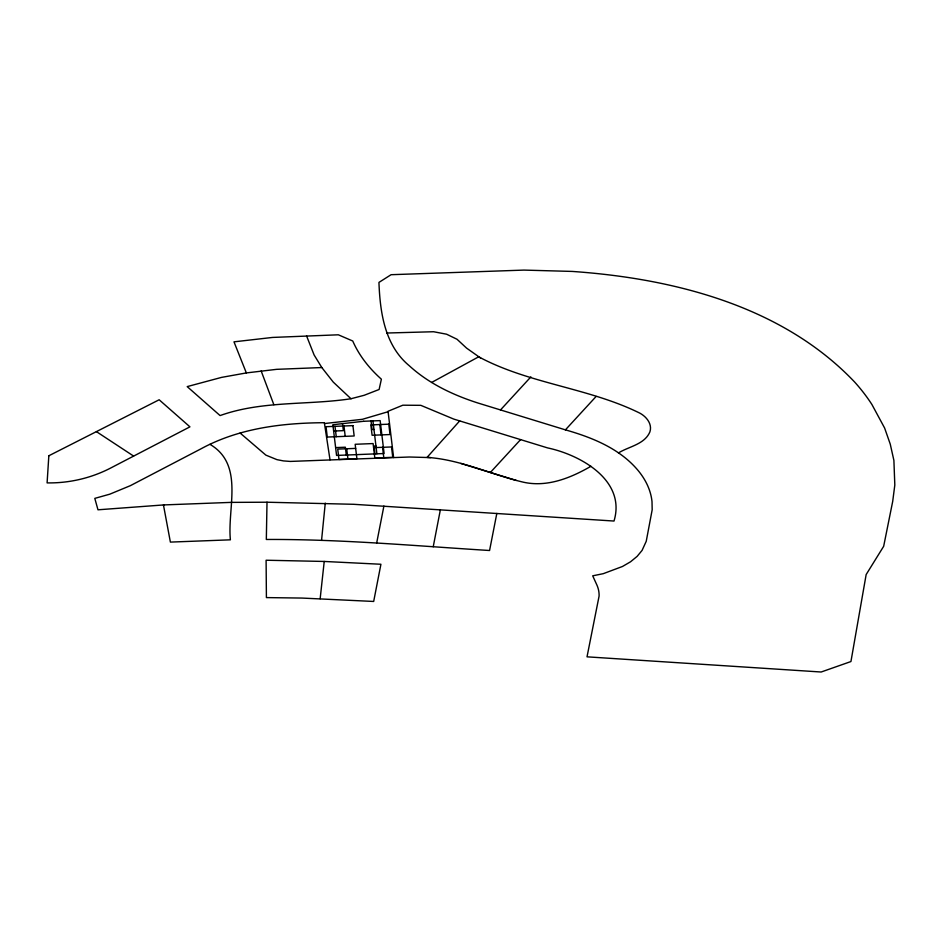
<?xml version="1.0" encoding="UTF-8"?>
<svg xmlns="http://www.w3.org/2000/svg" width="942" height="942" viewBox="0 0 942 942"><rect width="100%" height="100%" fill="white"/><g stroke="black" fill="none" stroke-linecap="round" stroke-linejoin="round"><path stroke-width="1.41" d="M393.603 457.565L388.045 411.265L402.835 405.201L420.803 405.331L453.82 419.108L547.549 447.897C580.778 454.915 626.277 480.502 614.007 521.044L353.686 504.3L267.01 502.216L266.327 539.472C340.898 539.095 415.222 545.877 489.569 550.505L496.823 513.425M321.552 540.39L325.273 503.122M320.162 598.723L324.225 561.456L380.921 564.258L373.68 601.455L301.935 598.064L266.409 597.593L266.103 560.231L324.225 561.456M433.226 546.76L440.373 509.74M376.682 542.992L383.9 506.078M459.684 420.909L427.056 457.388C460.508 459.496 491.229 474.709 523.552 482.233C547.29 487.473 570.711 477.971 590.94 466.278M500.508 409.935L530.876 376.882M490.358 472.484L520.585 439.608M565.412 429.858C592.177 437.488 619.553 448.439 637.922 470.282A145.433 83.968 0 0 1 652.005 501.627L652.182 509.775L646.236 541.285L642.067 550.422L637.133 556.369L630.551 561.785L622.474 566.483L603.257 573.678L592.706 575.821L596.875 584.982A71.368 41.201 0 0 1 599.088 596.098L587.019 656.833L821.153 672.011L850.944 661.543L866.157 574.561L883.667 546.301L892.698 501.403L894.818 485.048L893.899 460.414L890.249 444.118L884.62 428.033L871.927 404.53A344.949 199.162 0 0 0 854.618 382.016C782.366 305.95 673.671 278.479 572.241 271.426L523.999 270.095L391.095 274.699L378.943 282.412C380.073 312.273 384.642 345.337 409.217 365.684C428.692 383.535 452.984 395.004 477.935 403.011L565.412 429.858L596.109 396.464M431.624 382.464L478.677 356.806C529.098 383.912 588.703 387.798 639.983 413.22C646.495 416.776 652.465 424.077 649.898 431.883C644.587 444.471 628.915 446.449 618.482 452.925M164.414 504.877L97.98 509.799L94.801 498.377L109.778 494.185L130.432 485.636L201.141 448.745C238.726 428.292 282.153 422.934 324.354 422.711L330.018 459.826M388.092 411.725L362.387 419.308L324.484 423.547M350.989 398.737L364.177 395.287L379.12 389.482L381.38 379.19C369.429 368.534 359.173 355.758 352.744 341.004L338.331 334.799L272.556 337.436L233.981 341.84L246.357 372.926L276.618 369.335L321.811 367.545L333.268 382.111L350.989 398.737C307.492 405.354 262.276 400.468 220.075 415.575L187.187 386.609L221.547 377.389L246.357 372.926M333.633 431.047L343.359 430.659L342.523 423.641M373.962 429.434L372.055 429.505L371.03 420.992M335.623 447.615L345.361 447.214L346.291 455.045M375.952 445.99L374.045 446.072L374.987 453.891M355.664 448.392L337.731 449.11L338.979 459.46L356.912 458.742L355.169 444.283L373.103 443.564L374.834 458.024L392.767 457.306L391.519 446.955L373.585 447.674M386.797 333.021L433.591 331.737L446.602 334.21L457.047 339.273L466.573 348.116L480.679 358.078M267.01 502.216L231.049 502.38L163.449 504.936L170.384 542.097L230.39 539.825C227.163 507.82 244.508 464.689 210.007 444.365M430.612 457.6L409.37 457.011L290.242 461.427L283.46 460.909L276.983 459.661L265.868 455.127L240.128 433.049M460.803 463.429L516.287 480.444M96.402 431.624L133.587 456.058M321.811 367.545L314.11 354.969L306.562 335.882M261.146 370.901L273.851 404.707M379.814 424.548L381.063 434.898M382.558 447.32L383.794 457.671M372.938 420.909L376.894 453.82M343.96 425.984L345.208 436.334M346.703 448.757L347.939 459.107M334.999 426.349L336.247 436.699M48.831 455.775L47.1 482.893C69.072 483.281 91.033 478.171 110.555 468.092L189.931 426.844L159.151 399.773L48.831 455.775M363.565 421.286L332.867 424.724L336.565 455.433L384.112 453.526L380.156 420.615L363.565 421.286M352.92 425.631L326.038 426.702L327.274 437.053L354.168 435.981L352.92 425.631M388.787 424.183L370.854 424.913L372.102 435.263L390.023 434.545L388.787 424.183"/></g></svg>
